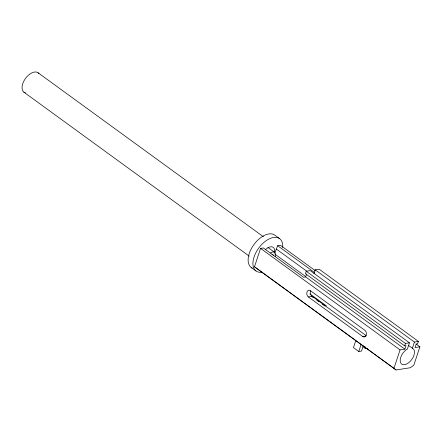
<?xml version="1.0" encoding="UTF-8"?>
<svg xmlns="http://www.w3.org/2000/svg" width="442" height="442" viewBox="0 0 442 442"><rect width="100%" height="100%" fill="white"/><g stroke="black" fill="none" stroke-linecap="round" stroke-linejoin="round"><path stroke-width="0.66" d="M415.994 343.953L419.9 346.793L413.811 365.214L410.364 367.727L396.038 369.96L254.47 266.791L260.559 248.376L263.316 247.945L303.593 277.256L305.66 276.93L404.883 349.136L406.032 345.661L404.657 345.876L305.433 273.67L306.234 271.239L310.229 270.615L409.452 342.821L407.391 349.064L406.419 349.622A9.608 5.442 -54 0 0 400.712 362.959A9.608 5.442 -54 0 0 411.684 359.611L413.01 357.495A9.608 5.442 -54 0 0 413.032 348.594L408.447 345.451M274.709 253.216L277.648 245.713L280.399 245.282L315.555 270.863M305.66 276.93L306.615 274.034M313.953 273.592L315.19 269.841L319.185 269.222L418.408 341.423L417.607 343.854L416.226 344.069L415.077 347.545L419.9 346.793M355.76 340.649L353.462 347.6L358.793 351.484L361.55 351.053L363.225 345.998M358.793 351.484L361.092 344.533M367.401 348.849L365.004 348.186L365.418 346.92M396.038 369.96L393.971 368.302L400.06 349.887L404.883 349.136M404.657 345.876L405.458 343.44L409.452 342.821M412.347 348.29L414.414 342.047L418.408 341.423M310.737 290.803C309.488 292.637 310.56 295.151 312.212 296.355L366.07 335.544M265.322 249.785L266.957 248.393A9.21 5.216 -54 0 1 273.294 247.404L274.189 248.47L274.648 249.968A9.21 5.216 -54 0 1 274.465 252.796M308.361 296.952L362.777 336.55A3.602 2.586 81.1 0 0 366.208 335.169A3.602 2.586 81.1 0 0 364.843 330.296L310.433 290.698A3.602 2.586 81.1 0 0 306.997 292.079A3.602 2.586 81.1 0 0 308.361 296.952L312.212 296.355M362.777 336.55L365.982 336.053M362.821 346.616L365.004 348.186M279.703 238.702L274.902 235.205A20.017 11.343 -54 0 0 253.371 245.349A20.017 11.343 -54 0 0 252.183 268.073M315.19 269.841L414.414 342.047M277.648 245.713L314.61 272.609M38.1 72.792L263.46 236.785M276.499 249.178L306.842 271.261M306.234 271.239L405.458 343.44M267.907 247.443L274.598 252.316M274.979 254.172L305.836 276.626M260.559 248.376L400.06 349.887M309.952 293.947L326.367 305.892M311.267 296.123L313.455 297.715M316.743 300.107L318.931 301.698M322.212 304.085L324.947 306.074M23.862 92.14L249.222 256.128M254.47 266.791L393.971 368.302M251.172 267.449L255.973 270.94M271.94 254.421A3.144 1.779 -54 0 1 273.36 255.493M270.465 252.957A6.006 3.403 -54 0 1 275.173 256.504M25.514 92.87A12.011 6.807 -54 0 1 25.244 78.792A12.011 6.807 -54 0 1 38.94 73.654M262.089 272.195A20.017 11.343 -54 0 1 253.548 258.719A20.017 11.343 -54 0 1 270.681 238.238A20.017 11.343 -54 0 1 282.703 247.553"/></g></svg>
